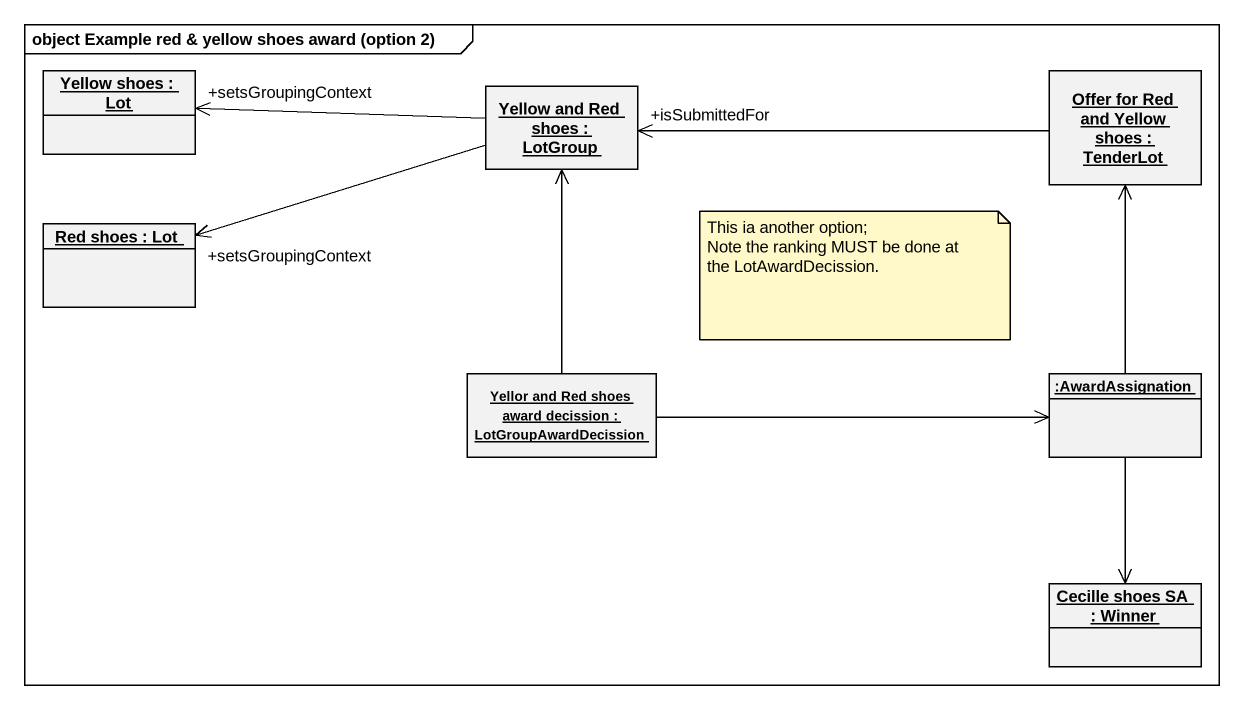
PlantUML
@startuml
mainframe object Example red & yellow shoes award (option 2)
hide circle
hide empty members
object "Yellow shoes : Lot" as Yellow_shoes
object "Offer for Red and Yellow shoes : TenderLot" as Offer_for_Red_and_Yellow
object "Yellow and Red shoes : LotGroup" as Yellow_and_Red_shoes
object "Red shoes : Lot" as Red_shoes
object "Yellor and Red shoes award decission : LotGroupAwardDecission" as Yellor_and_Red_shoes_award
object ":AwardAssignation" as AwardAssignation
object "Cecille shoes SA : Winner" as Cecille_shoes_SA
Offer_for_Red_and_Yellow -left-> "+isSubmittedFor" Yellow_and_Red_shoes
Yellow_and_Red_shoes -left-> "+setsGroupingContext" Yellow_shoes
Yellow_and_Red_shoes -left-> "+setsGroupingContext" Red_shoes
Yellor_and_Red_shoes_award -up-> Yellow_and_Red_shoes
Yellor_and_Red_shoes_award -right-> AwardAssignation
AwardAssignation -up-> Offer_for_Red_and_Yellow
AwardAssignation --> Cecille_shoes_SA
note as N1
  This ia another option;
  Note the ranking MUST be done at the LotAwardDecission.
end note
@enduml
